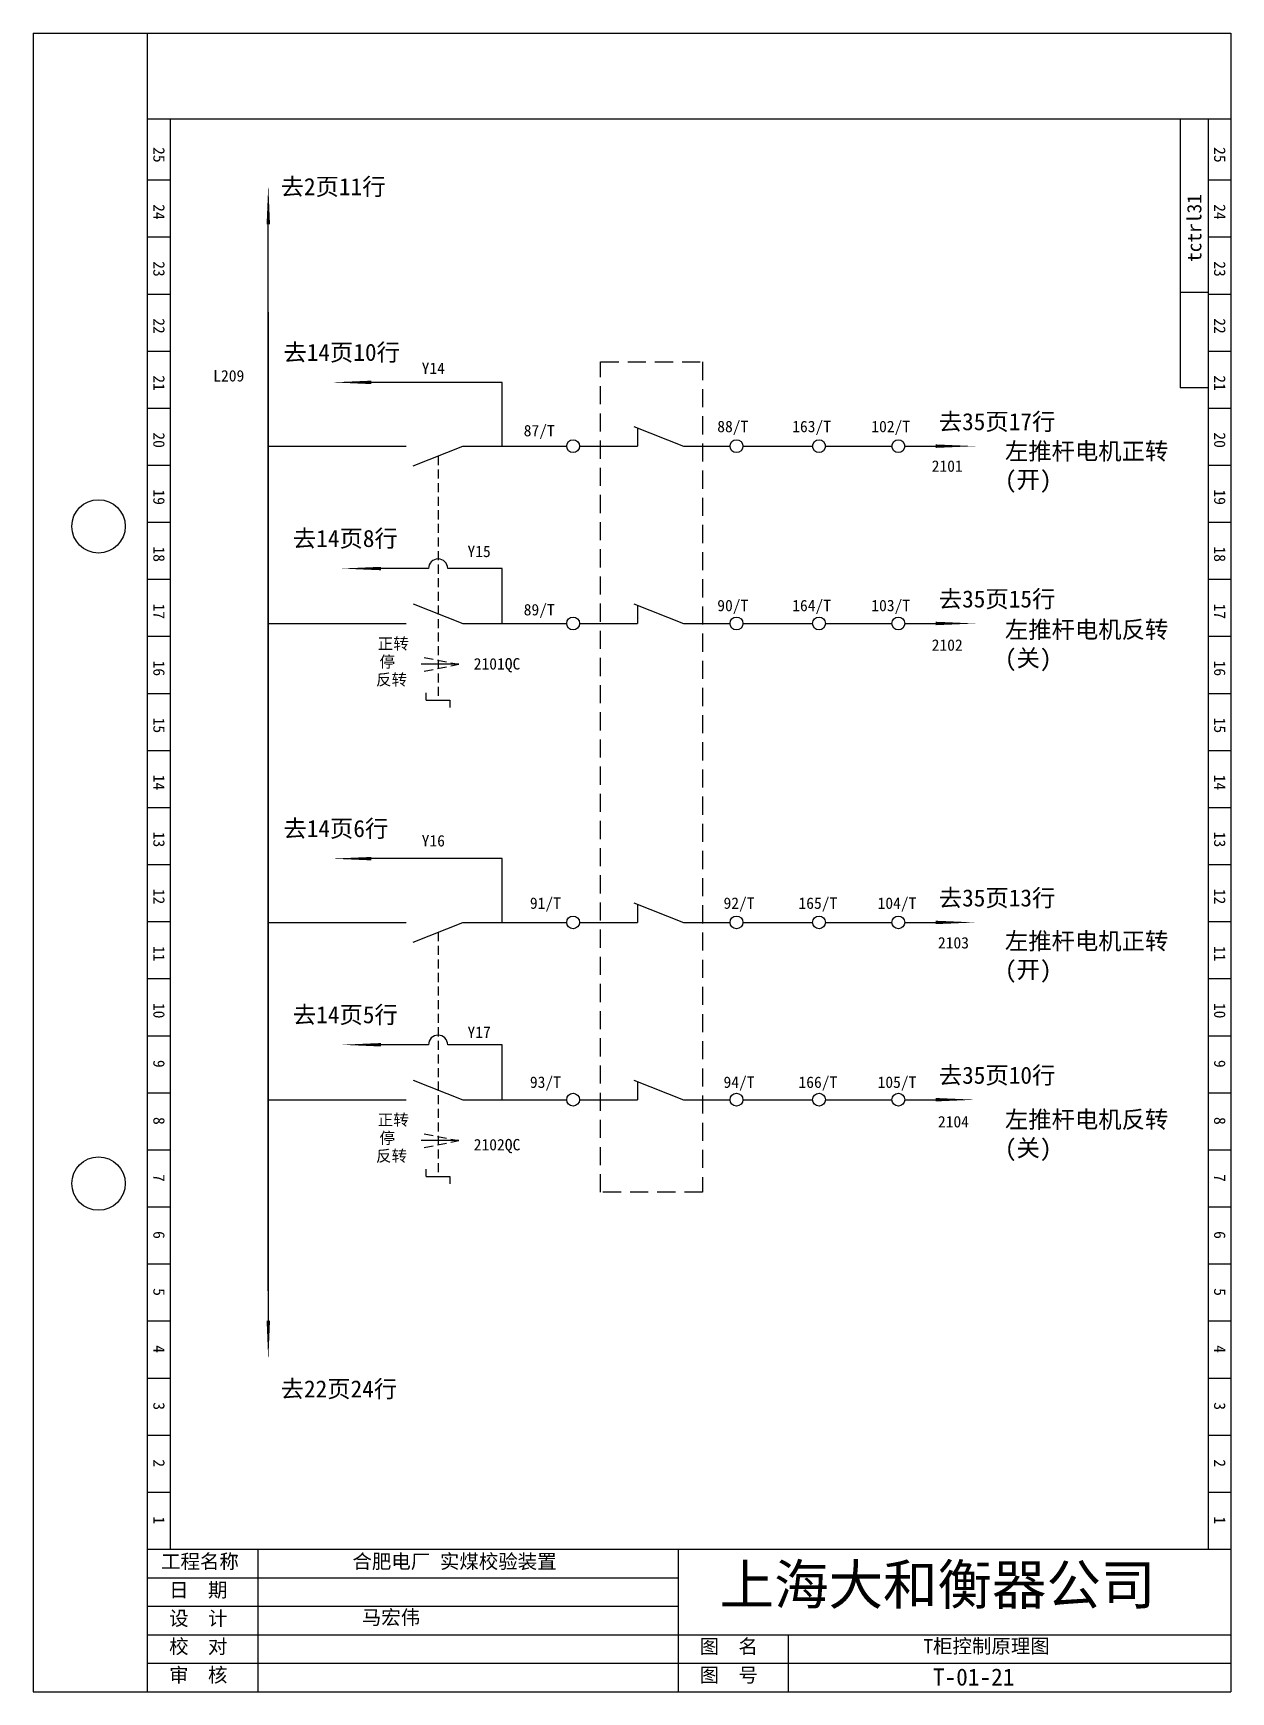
# Model space of a CAD drawing. Extents: x 370 to 580, y -51 to 240.
import ezdxf

# ---------------------------------------------------------------- set-up
doc = ezdxf.new("R2010")
doc.units = 0
doc.header["$LTSCALE"] = 0.5
doc.linetypes.add('DASHED2', pattern=[9.525, 6.35, -3.175])
doc.layers.get('0').update_dxf_attribs({"linetype": 'CONTINUOUS'})

# ---------------------------------------------------------------- blocks, each defined once
blk = doc.blocks.new('A$C422F40E5')
at = {"insert": (0.56, 3.78), "char_height": 2.5, "width": 44.7874, "attachment_point": 1}
blk.add_mtext('\\f宋体|b0|i0|c134|p2;T柜控制原理图', dxfattribs=at)
blk = doc.blocks.new('A$C5B9B0CC9')
at = {"insert": (0.21, 3.58), "char_height": 2.5, "width": 20.5327, "attachment_point": 1}
blk.add_mtext('\\f宋体|b0|i0|c134|p2;马宏伟', dxfattribs=at)
blk = doc.blocks.new('A$C3F5A643C')
at = {"ltscale": 0.5}
blk.add_blockref('A$C5B9B0CC9', (0, 0), dxfattribs=at)

msp = doc.modelspace()

# ---------------------------------------------------------------- linework, layer by layer
for p, q in [((369.82, 239.81), (579.82, 239.81)), ((369.82, 239.81), (369.82, -50.91)), ((389.82, 239.81), (389.82, -50.91)), ((579.82, 239.81), (579.82, -50.91)), ((389.82, 224.81), (579.82, 224.81)), ((393.82, 224.81), (393.82, -25.91)), ((570.94, 224.81), (570.94, 177.67)), ((575.82, 224.81), (575.82, -25.91)), ((579.82, 224.81), (579.82, -25.91)), ((389.82, 214.09), (393.82, 214.09)), ((575.82, 214.09), (579.82, 214.09)), ((389.82, 204.09), (393.82, 204.09)), ((575.82, 204.09), (579.82, 204.09)), ((389.82, 194.09), (393.82, 194.09)), ((575.81, 194.35), (570.94, 194.35)), ((575.82, 194.09), (579.82, 194.09)), ((389.82, 184.09), (393.82, 184.09)), ((575.82, 184.09), (579.82, 184.09)), ((575.81, 177.67), (570.94, 177.67)), ((389.82, 174.09), (393.82, 174.09)), ((575.82, 174.09), (579.82, 174.09)), ((389.82, 164.09), (393.82, 164.09)), ((575.82, 164.09), (579.82, 164.09)), ((389.82, 154.09), (393.82, 154.09)), ((575.82, 154.09), (579.82, 154.09)), ((389.82, 144.09), (393.82, 144.09)), ((575.82, 144.09), (579.82, 144.09)), ((389.82, 134.09), (393.82, 134.09)), ((575.82, 134.09), (579.82, 134.09)), ((389.82, 124.09), (393.82, 124.09)), ((575.82, 124.09), (579.82, 124.09)), ((389.82, 114.09), (393.82, 114.09)), ((575.82, 114.09), (579.82, 114.09)), ((389.82, 104.09), (393.82, 104.09)), ((575.82, 104.09), (579.82, 104.09)), ((389.82, 94.09), (393.82, 94.09)), ((575.82, 94.09), (579.82, 94.09)), ((389.82, 84.09), (393.82, 84.09)), ((575.82, 84.09), (579.82, 84.09)), ((389.82, 74.09), (393.82, 74.09)), ((575.82, 74.09), (579.82, 74.09)), ((389.82, 64.09), (393.82, 64.09)), ((575.82, 64.09), (579.82, 64.09)), ((389.82, 54.09), (393.82, 54.09)), ((575.82, 54.09), (579.82, 54.09)), ((389.82, 44.09), (393.82, 44.09)), ((575.82, 44.09), (579.82, 44.09)), ((389.82, 34.09), (393.82, 34.09)), ((575.82, 34.09), (579.82, 34.09)), ((389.82, 24.09), (393.82, 24.09)), ((575.82, 24.09), (579.82, 24.09)), ((389.82, 14.09), (393.82, 14.09)), ((575.82, 14.09), (579.82, 14.09)), ((389.82, 4.09), (393.82, 4.09)), ((575.82, 4.09), (579.82, 4.09)), ((389.82, -5.91), (393.82, -5.91)), ((575.82, -5.91), (579.82, -5.91)), ((389.82, -15.91), (393.82, -15.91)), ((575.82, -15.91), (579.82, -15.91)), ((389.82, -25.91), (579.82, -25.91)), ((409.2, -25.91), (409.2, -50.91)), ((482.93, -25.91), (482.93, -50.91)), ((389.82, -30.91), (482.93, -30.91)), ((389.82, -35.91), (482.93, -35.91)), ((389.82, -40.91), (579.82, -40.91)), ((502.18, -40.91), (502.18, -50.91)), ((389.82, -45.91), (579.82, -45.91)), ((369.82, -50.91), (579.82, -50.91))]:
    msp.add_line(p, q)
at = {"ltscale": 0.5}
for p, q in [((452.05, 178.6), (429.13, 178.6)), ((452.05, 167.42), (452.05, 178.6)), ((475.17, 170.85), (483.86, 167.42)), ((475.8, 170.6), (475.8, 167.42)), ((411.05, 167.42), (435.2, 167.42)), ((436.47, 163.99), (445.16, 167.42)), ((445.16, 167.42), (452.05, 167.42)), ((452.05, 167.42), (463.38, 167.42)), ((465.62, 167.42), (475.8, 167.42)), ((483.86, 167.42), (492.02, 167.42)), ((494.26, 167.42), (506.49, 167.42)), ((508.73, 167.42), (520.4, 167.42)), ((522.64, 167.42), (528.07, 167.42)), ((439.13, 145.97), (430.8, 145.97)), ((452.05, 145.97), (442.5, 145.97)), ((452.05, 136.34), (452.05, 145.97)), ((436.47, 139.78), (445.16, 136.34)), ((475.17, 139.78), (483.86, 136.34)), ((475.8, 139.53), (475.8, 136.34)), ((411.05, 136.34), (435.2, 136.34)), ((445.16, 136.34), (452.05, 136.34)), ((452.05, 136.34), (463.38, 136.34)), ((465.62, 136.34), (475.8, 136.34)), ((483.86, 136.34), (492.02, 136.34)), ((494.26, 136.34), (506.49, 136.34)), ((508.73, 136.34), (520.4, 136.34)), ((522.64, 136.34), (528.07, 136.34)), ((444.44, 129.18), (437.83, 129.18)), ((438.7, 122.9), (438.7, 124.17)), ((438.7, 122.9), (442.88, 122.9)), ((442.88, 122.88), (442.88, 121.61)), ((452.05, 95.12), (429.13, 95.12)), ((452.05, 83.94), (452.05, 95.12)), ((475.17, 87.38), (483.86, 83.94)), ((475.8, 87.13), (475.8, 83.94)), ((411.05, 83.94), (435.2, 83.94)), ((436.47, 80.51), (445.16, 83.94)), ((445.16, 83.94), (452.05, 83.94)), ((452.05, 83.94), (463.38, 83.94)), ((465.62, 83.94), (475.8, 83.94)), ((483.86, 83.94), (492.02, 83.94)), ((494.26, 83.94), (506.49, 83.94)), ((508.73, 83.94), (520.4, 83.94)), ((522.64, 83.94), (528.07, 83.94)), ((439.13, 62.5), (430.8, 62.5)), ((452.05, 62.5), (442.5, 62.5)), ((452.05, 52.87), (452.05, 62.5)), ((436.47, 56.3), (445.16, 52.87)), ((475.17, 56.3), (483.86, 52.87)), ((475.8, 56.05), (475.8, 52.87)), ((411.05, 52.87), (435.2, 52.87)), ((445.16, 52.87), (452.05, 52.87)), ((452.05, 52.87), (463.38, 52.87)), ((465.62, 52.87), (475.8, 52.87)), ((483.86, 52.87), (492.02, 52.87)), ((494.26, 52.87), (506.49, 52.87)), ((508.73, 52.87), (520.4, 52.87)), ((522.64, 52.87), (528.07, 52.87)), ((444.44, 45.7), (437.83, 45.7)), ((438.7, 39.43), (438.7, 40.7)), ((438.7, 39.43), (442.88, 39.43)), ((442.88, 39.4), (442.88, 38.13))]:
    msp.add_line(p, q, dxfattribs=at)
at = {"linetype": 'DASHED2', "ltscale": 0.5}
for p, q in [((440.82, 165.7), (440.82, 122.9)), ((438.38, 130.38), (444.44, 129.18)), ((438.38, 127.97), (444.44, 129.18)), ((440.82, 82.23), (440.82, 39.43)), ((438.38, 46.91), (444.44, 45.7)), ((438.38, 44.49), (444.44, 45.7))]:
    msp.add_line(p, q, dxfattribs=at)
at = {"ltscale": 0.5}
for points in [[(411.05, 206.31, 0.6, 0, 0), (411.05, 213.31, 0, 0, 0)], [(429.13, 178.6, 0.6, 0, 0), (422.13, 178.6, 0, 0, 0)], [(528.07, 167.42, 0.6, 0, 0), (535.07, 167.42, 0, 0, 0)], [(430.8, 145.97, 0.6, 0, 0), (423.8, 145.97, 0, 0, 0)], [(528.07, 136.34, 0.6, 0, 0), (535.07, 136.34, 0, 0, 0)], [(429.13, 95.12, 0.6, 0, 0), (422.13, 95.12, 0, 0, 0)], [(528.07, 83.94, 0.6, 0, 0), (535.07, 83.94, 0, 0, 0)], [(430.8, 62.5, 0.6, 0, 0), (423.8, 62.5, 0, 0, 0)], [(528.07, 52.87, 0.6, 0, 0), (535.07, 52.87, 0, 0, 0)], [(411.05, 14.12, 0.6, 0, 0), (411.05, 7.12, 0, 0, 0)]]:
    msp.add_lwpolyline(points, format="xyseb", dxfattribs=at)
for points in [[(411.05, 19.35), (411.05, 206.31)], [(411.05, 190.9), (411.05, 14.12)]]:
    msp.add_lwpolyline(points)
at = {"linetype": 'DASHED2'}
msp.add_lwpolyline([(469.32, 182.19), (487.19, 182.19), (487.19, 36.64), (469.32, 36.64)], close=True, dxfattribs=at)
at = {"ltscale": 0.5}
for centre in [(464.5, 167.42), (493.14, 167.42), (507.61, 167.42), (521.52, 167.42), (464.5, 136.34), (493.14, 136.34), (507.61, 136.34), (521.52, 136.34), (464.5, 83.94), (493.14, 83.94), (507.61, 83.94), (521.52, 83.94), (464.5, 52.87), (493.14, 52.87), (507.61, 52.87), (521.52, 52.87)]:
    msp.add_circle(centre, 1.12, dxfattribs=at)
for centre in [(381.28, 153.36), (381.28, 38.17)]:
    msp.add_circle(centre, 4.68)
for centre in [(440.82, 145.97), (440.82, 62.5)]:
    msp.add_arc(centre, 1.68, 0, 180, dxfattribs=at)

# ---------------------------------------------------------------- block references
at = {"linetype": 'DASHED2', "ltscale": 0.5}
msp.add_blockref('A$C3F5A643C', (427.24, -40.19), dxfattribs=at)
at = {"ltscale": 0.5}
msp.add_blockref('A$C422F40E5', (525.35, -45.43), dxfattribs=at)

# ---------------------------------------------------------------- texts
at = {"char_height": 2, "width": 13.8727, "attachment_point": 1, "rotation": 270}
for s, insert in [('25', (392.89, 219.84)), ('25', (578.89, 219.84)), ('24', (392.89, 209.84)), ('24', (578.89, 209.84)), ('23', (392.89, 199.84)), ('23', (578.89, 199.84)), ('22', (392.89, 189.84)), ('22', (578.89, 189.84)), ('21', (392.89, 179.84)), ('21', (578.89, 179.84)), ('20', (392.89, 169.84)), ('20', (578.89, 169.84)), ('19', (392.89, 159.84)), ('19', (578.89, 159.84)), ('18', (392.89, 149.84)), ('18', (578.89, 149.84)), ('17', (392.89, 139.84)), ('17', (578.89, 139.84)), ('16', (392.89, 129.84)), ('16', (578.89, 129.84)), ('15', (392.89, 119.84)), ('15', (578.89, 119.84)), ('14', (392.89, 109.84)), ('14', (578.89, 109.84)), ('13', (392.89, 99.84)), ('13', (578.89, 99.84)), ('12', (392.89, 89.84)), ('12', (578.89, 89.84)), ('11', (392.89, 79.84)), ('11', (578.89, 79.84)), ('10', (392.89, 69.84)), ('10', (578.89, 69.84)), ('9', (392.89, 59.84)), ('9', (578.89, 59.84)), ('8', (392.89, 49.84)), ('8', (578.89, 49.84)), ('7', (392.89, 39.84)), ('7', (578.89, 39.84)), ('6', (392.89, 29.84)), ('6', (578.89, 29.84)), ('5', (392.89, 19.84)), ('5', (578.89, 19.84)), ('4', (392.89, 9.84)), ('4', (578.89, 9.84)), ('3', (392.89, -0.16)), ('3', (578.89, -0.16)), ('2', (392.89, -10.16)), ('2', (578.89, -10.16)), ('1', (392.89, -20.16)), ('1', (578.89, -20.16))]:
    msp.add_mtext(s, dxfattribs=dict(at, insert=insert))
at = {"ltscale": 0.5, "width": 51.3886, "attachment_point": 1}
for s, insert, char_height in [('\\f宋体|b0|i0|c134|p2;去2页11行', (413.21, 214.41), 3), ('\\f宋体|b0|i0|c134|p2;去14页10行', (413.69, 185.37), 3), ('\\f宋体|b0|i0|c134|p2;去35页17行', (528.61, 173.22), 3), ('\\f宋体|b0|i0|c134|p2;左推杆电机正转\\P(开)', (540.21, 168.05), 3), ('\\f宋体|b0|i0|c134|p2;去14页8行', (415.36, 152.75), 3), ('\\f宋体|b0|i0|c134|p2;去35页15行', (528.61, 142.14), 3), ('\\f宋体|b0|i0|c134|p2;左推杆电机反转\\P(关)', (540.21, 136.78), 3), ('\\f宋体|b0|i0|c134|p2;正转', (430.23, 133.81), 2), ('\\f宋体|b0|i0|c134|p2;停', (430.53, 130.63), 2), ('\\f宋体|b0|i0|c134|p2;反转', (429.93, 127.5), 2), ('\\f宋体|b0|i0|c134|p2;去14页6行', (413.69, 101.9), 3), ('\\f宋体|b0|i0|c134|p2;去35页13行', (528.61, 89.74), 3), ('\\f宋体|b0|i0|c134|p2;左推杆电机正转\\P(开)', (540.21, 82.18), 3), ('\\f宋体|b0|i0|c134|p2;去14页5行', (415.36, 69.27), 3), ('\\f宋体|b0|i0|c134|p2;去35页10行', (528.61, 58.66), 3), ('\\f宋体|b0|i0|c134|p2;正转', (430.23, 50.34), 2), ('\\f宋体|b0|i0|c134|p2;左推杆电机反转\\P(关)', (540.21, 50.91), 3), ('\\f宋体|b0|i0|c134|p2;停', (430.53, 47.15), 2), ('\\f宋体|b0|i0|c134|p2;反转', (429.93, 44.02), 2), ('\\f宋体|b0|i0|c134|p2;去22页24行', (413.21, 3.68), 3)]:
    msp.add_mtext(s, dxfattribs=dict(at, insert=insert, char_height=char_height))
at = {"ltscale": 0.5, "insert": (572.15, 199.7), "char_height": 2.5, "width": 19.7563, "attachment_point": 1, "rotation": 90}
msp.add_mtext('tctrl31', dxfattribs=at)
at = {"attachment_point": 1}
for s, insert, char_height, width in [('\\f宋体|b0|i0|c0|p2;L209', (401.4, 180.75), 2, 13.8727), ('Y14', (437.94, 182.08), 2, 13.8727), ('88/T', (489.77, 171.87), 2, 13.8727), ('163/T', (502.91, 171.87), 2, 13.8727), ('102/T', (516.78, 171.87), 2, 13.8727), ('87/T', (455.83, 171.14), 2, 13.8727), ('2101', (527.37, 164.93), 2, 13.8727), ('Y15', (445.97, 149.98), 2, 13.8727), ('89/T', (455.83, 139.76), 2, 13.8727), ('90/T', (489.77, 140.49), 2, 13.8727), ('164/T', (502.91, 140.49), 2, 13.8727), ('103/T', (516.78, 140.49), 2, 13.8727), ('2102', (527.37, 133.56), 2, 13.8727), ('2101QC', (447.07, 130.27), 2, 13.8727), ('Y16', (437.94, 99.26), 2, 13.8727), ('91/T', (456.92, 88.32), 2, 13.8727), ('92/T', (490.87, 88.32), 2, 13.8727), ('165/T', (504.01, 88.32), 2, 13.8727), ('104/T', (517.88, 88.32), 2, 13.8727), ('2103', (528.46, 81.38), 2, 13.8727), ('Y17', (445.97, 65.7), 2, 13.8727), ('93/T', (456.92, 56.94), 2, 13.8727), ('94/T', (490.87, 56.94), 2, 13.8727), ('166/T', (504.01, 56.94), 2, 13.8727), ('105/T', (517.88, 56.94), 2, 13.8727), ('2104', (528.46, 50.01), 2, 13.8727), ('2102QC', (447.07, 45.99), 2, 13.8727), ('\\f宋体|b0|i0|c134|p2;工程名称', (392.25, -26.81), 2.5, 20.5327), ('\\f宋体|b0|i0|c134|p2;合肥电厂 实煤校验装置', (425.8, -26.81), 2.5, 44.7874), ('\\f宋体|b0|i0|c134|p2;上海大和衡器公司', (490.19, -28.62), 7, 127.4816), ('\\f宋体|b0|i0|c134|p2;日  期', (393.66, -31.81), 2.5, 20.5327), ('\\f宋体|b0|i0|c134|p2;设  计', (393.66, -36.78), 2.5, 20.5327), ('\\f宋体|b0|i0|c134|p2;校  对', (393.66, -41.71), 2.5, 20.5327), ('\\f宋体|b0|i0|c134|p2;图  名', (486.67, -41.71), 2.5, 20.5327), ('\\f宋体|b0|i0|c134|p2;审  核', (393.66, -46.71), 2.5, 20.5327), ('\\f宋体|b0|i0|c134|p2;图  号', (486.67, -46.71), 2.5, 20.5327), ('T-01-21', (527.58, -46.82), 3, 13.8727)]:
    msp.add_mtext(s, dxfattribs=dict(at, insert=insert, char_height=char_height, width=width))

doc.saveas('drawing.dxf')
